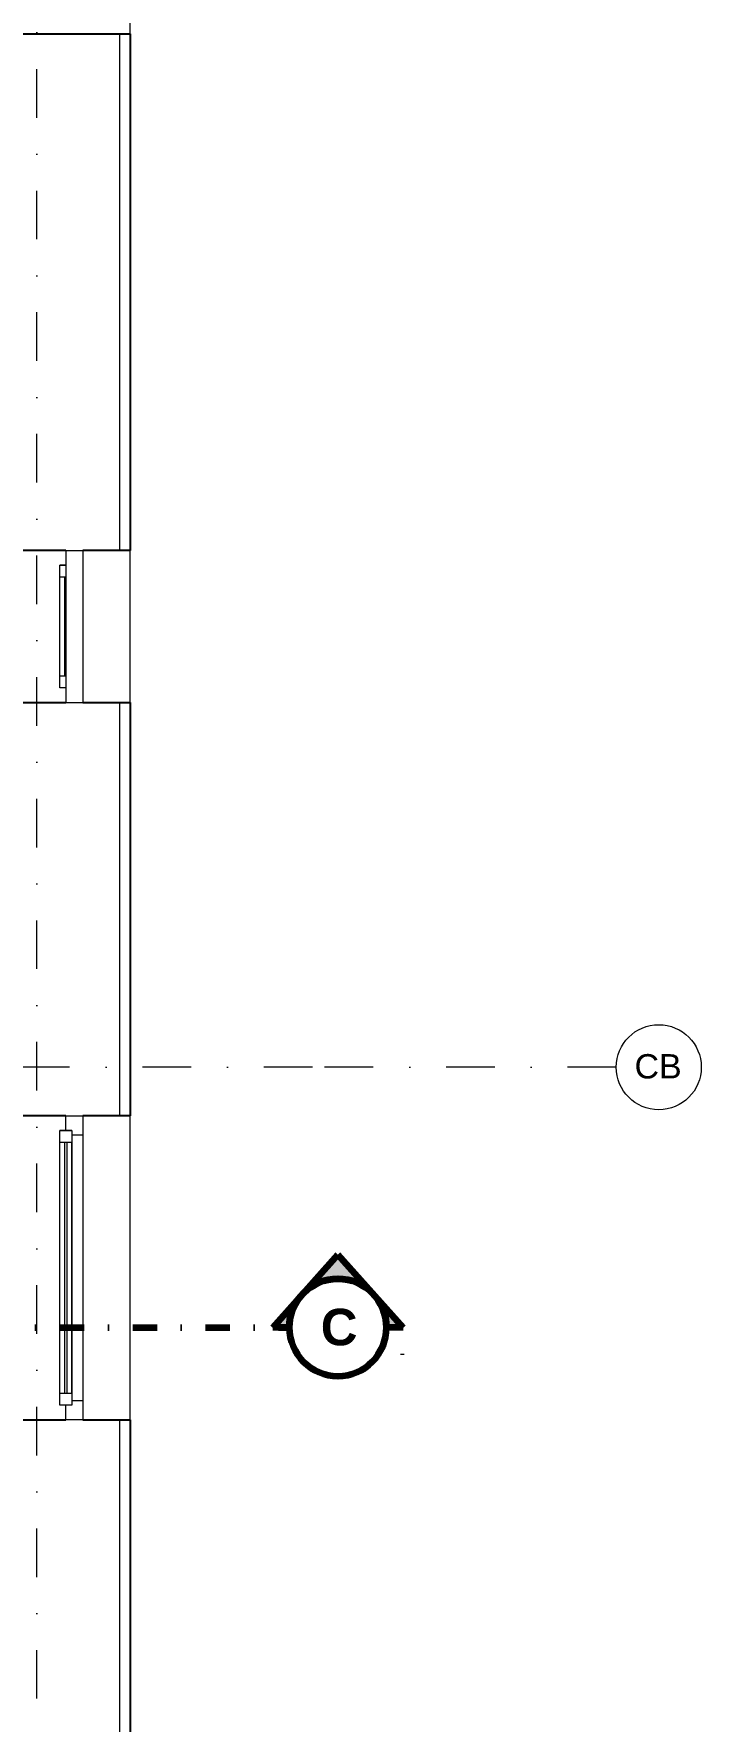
# Model space of a CAD drawing. Header units: millimetres. Extents: x -48113 to -1543, y -7799 to 11925.
# Drawn here: x -23347 to -20600, y -3291 to 3648 of the extents above; entities that cross this region are included whole.
import ezdxf

# ---------------------------------------------------------------- set-up
doc = ezdxf.new("R2010")
doc.units = ezdxf.units.MM
doc.linetypes.add('HA_DashDot_10mm-S3mm', pattern=[500, 200, -150, 0, -150])
doc.linetypes.add('HA_DashDot_6mm-S2mm', pattern=[300, 100, -100, 0, -100])
for name, color, linetype, lineweight in [('A-GLAZ-____-MCUT', 9, 'Continuous', 5), ('A-GLAZ-____-OTLN', 9, 'Continuous', 5), ('A-WALL-____-MCUT', 9, 'Continuous', 25), ('A-WALL-____-OTLN', 9, 'Continuous', 9), ('G-____-____-SYMB', 9, 'Continuous', 5), ('S-GRID-____-IDEN', 9, 'Continuous', 9), ('S-GRID-____-OTLN', 9, 'Continuous', 5)]:
    doc.layers.add(name, color=color, linetype=linetype, lineweight=lineweight)
doc.styles.add('Arial', font='arial.ttf', dxfattribs={"height": 100})
doc.styles.add('Arial_3', font='arial.ttf', dxfattribs={"height": 50})
doc.styles.add('Arial_B_1', font='arialbd.ttf', dxfattribs={"height": 150})

# ---------------------------------------------------------------- blocks, each defined once
blk = doc.blocks.new('HA_WD_SinglePanel - 1250x2400-1662821-DPS_1NP-C')
at = {"layer": 'A-GLAZ-____-MCUT'}
for p, q in [((-625, 0), (-625, 70)), ((-625, 70), (-545, 70)), ((-545, 70), (-545, 25)), ((545, 25), (545, 70)), ((545, 70), (625, 70)), ((625, 70), (625, 0)), ((-565, 0), (-625, 0)), ((-565, -25), (-565, 25)), ((-565, 25), (-515, 25)), ((-515, 25), (-515, -25)), ((515, 5), (-515, 5)), ((515, -25), (515, 25)), ((515, 25), (565, 25)), ((565, 25), (565, -25)), ((625, 0), (565, 0)), ((-515, -25), (-565, -25)), ((515, -5), (-515, -5)), ((565, -25), (515, -25))]:
    blk.add_line(p, q, dxfattribs=at)
at = {"layer": 'A-GLAZ-____-OTLN'}
for p, q in [((-545, 70), (545, 70)), ((-565, 25), (-565, -25)), ((-565, 25), (565, 25)), ((515, 25), (-515, 25)), ((565, 25), (565, -25)), ((565, -25), (-565, -25)), ((515, -25), (-515, -25))]:
    blk.add_line(p, q, dxfattribs=at)
blk = doc.blocks.new('HA_WD_SinglePanel - 625x1000-1662819-DPS_1NP-C')
at = {"layer": 'A-GLAZ-____-MCUT'}
for p, q in [((-252.5, -25), (-252.5, 0)), ((-202.5, 0), (-202.5, -25)), ((202.5, -25), (202.5, 0)), ((252.5, 0), (252.5, -25)), ((-202.5, -25), (-252.5, -25)), ((202.5, -5), (-202.5, -5)), ((252.5, -25), (202.5, -25))]:
    blk.add_line(p, q, dxfattribs=at)
at = {"layer": 'A-GLAZ-____-OTLN'}
for p, q in [((-312.5, 0), (-312.5, 70)), ((-312.5, 70), (312.5, 70)), ((312.5, 0), (312.5, 70)), ((-312.5, 0), (312.5, 0)), ((-252.5, 0), (-252.5, -25)), ((252.5, 0), (252.5, -25)), ((252.5, -25), (-252.5, -25)), ((202.5, -25), (-202.5, -25))]:
    blk.add_line(p, q, dxfattribs=at)
blk = doc.blocks.new('Grid - Radius 3_5mm-353793-DPS_1NP-C')
at = {"layer": 'S-GRID-____-IDEN'}
blk.add_circle((0, 0), 3.5, dxfattribs=at)
blk = doc.blocks.new('Section - With Sheet Number-366786-DPS_1NP-C')
at = {"layer": 'G-____-____-SYMB'}
h = blk.add_hatch(color=256, dxfattribs=at)
edge = h.paths.add_edge_path()
edge.add_line((1.37, 0), (0, 0))
edge.add_arc((-4, 0), 4, 0, 180)
edge.add_line((-8, 0), (-9.37, 0))
edge.add_line((-9.37, 0), (-4, 6))
edge.add_line((-4, 6), (1.37, 0))
at = {"layer": 'G-____-____-SYMB', "lineweight": 100}
for p, q in [((-4, 6), (-9.37, 0)), ((1.37, 0), (-4, 6)), ((-9.37, 0), (-8, 0)), ((0, 0), (1.37, 0))]:
    blk.add_line(p, q, dxfattribs=at)
blk.add_circle((-4, 0), 4, dxfattribs=at)
blk.add_arc((-4, 0), 4, 0, 180, dxfattribs=at)

msp = doc.modelspace()

# ---------------------------------------------------------------- linework, layer by layer
at = {"layer": 'A-WALL-____-MCUT'}
for p, q in [((-23434.9, 3648.2), (-22949.9, 3648.2)), ((-22949.9, 3648.2), (-22949.9, 1523.2)), ((-23214.9, 1523.2), (-23434.9, 1523.2)), ((-22949.9, 1523.2), (-23144.9, 1523.2)), ((-23434.9, 898.2), (-23214.9, 898.2)), ((-23144.9, 898.2), (-22949.9, 898.2)), ((-22949.9, 898.2), (-22949.9, -801.8)), ((-23214.9, -801.8), (-23434.9, -801.8)), ((-22949.9, -801.8), (-23144.9, -801.8)), ((-23434.9, -2051.8), (-23214.9, -2051.8)), ((-23144.9, -2051.8), (-22949.9, -2051.8)), ((-22949.9, -2051.8), (-22949.9, -3586.8))]:
    msp.add_line(p, q, dxfattribs=at)
at = {"layer": 'A-WALL-____-OTLN'}
for p, q in [((-22949.9, 3648.2), (-22949.9, 4648.2)), ((-22994.9, 3648.2), (-22994.9, 1523.2)), ((-22949.9, 898.2), (-22949.9, 1523.2)), ((-22994.9, 898.2), (-22994.9, -801.8)), ((-22949.9, -2051.8), (-22949.9, -801.8)), ((-22994.9, -2051.8), (-22994.9, -3541.8))]:
    msp.add_line(p, q, dxfattribs=at)
at = {"layer": 'G-____-____-SYMB', "linetype": 'HA_DashDot_6mm-S2mm', "lineweight": 100}
msp.add_line((-23840.2, -1671.8), (-22295.3, -1671.8), dxfattribs=at)
at = {"layer": 'S-GRID-____-OTLN', "linetype": 'HA_DashDot_10mm-S3mm', "lineweight": 9}
for p, q in [((-23334.9, -6198.9), (-23334.9, 10325.3)), ((-22199.7, -601.8), (-46512.7, -601.8)), ((-20949.7, -601.8), (-22199.7, -601.8))]:
    msp.add_line(p, q, dxfattribs=at)

# ---------------------------------------------------------------- block references
at = {"layer": 'A-GLAZ-____-OTLN', "rotation": 269.9999999999999}
for name, p in [('HA_WD_SinglePanel - 625x1000-1662819-DPS_1NP-C', (-23214.9, 1210.7)), ('HA_WD_SinglePanel - 1250x2400-1662821-DPS_1NP-C', (-23214.9, -1426.8))]:
    msp.add_blockref(name, p, dxfattribs=at)
at = {"layer": 'G-____-____-SYMB', "lineweight": 100, "extrusion": (0, 0, -1), "xscale": 49.99999999999998, "yscale": 49.99999999999998, "zscale": 49.99999999999998}
msp.add_blockref('Section - With Sheet Number-366786-DPS_1NP-C', (22295.3, -1671.8), dxfattribs=at)
at = {"layer": 'S-GRID-____-IDEN', "xscale": 49.99999999999998, "yscale": 49.99999999999998, "zscale": 49.99999999999998, "rotation": 90}
msp.add_blockref('Grid - Radius 3_5mm-353793-DPS_1NP-C', (-20774.7, -601.8), dxfattribs=at)

# ---------------------------------------------------------------- texts
at = {"layer": 'G-____-____-SYMB', "attachment_point": 1}
for s, insert, char_height, width, style in [('\\fArial|b1|i0|c0|p34|;C', (-22166, -1595.2), 150, 184.388, 'Arial_B_1'), ('-', (-21841.9, -1752.2), 50, 28.059, 'Arial_3')]:
    msp.add_mtext(s, dxfattribs=dict(at, insert=insert, char_height=char_height, width=width, style=style))
at = {"layer": 'S-GRID-____-IDEN', "lineweight": 5, "insert": (-20874.4, -547.9), "char_height": 100, "width": 240.506, "attachment_point": 1, "style": 'Arial'}
msp.add_mtext('CB', dxfattribs=at)

doc.saveas('drawing.dxf')
